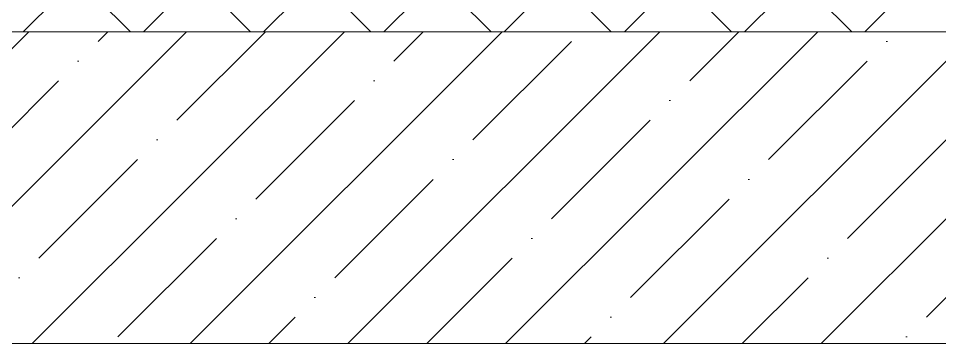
# Model space of a CAD drawing. Header units: millimetres. Extents: x -542032 to 558829, y -28615 to 266565.
# Drawn here: x -519279 to -517215, y -3704 to -2974 of the extents above; entities that cross this region are included whole.
import ezdxf

# ---------------------------------------------------------------- set-up
doc = ezdxf.new("R2010")
doc.units = ezdxf.units.MM
doc.layers.add('АР_Плита', color=220, linetype='Continuous')
doc.layers.add('АР_Штриховка', color=252, linetype='Continuous', lineweight=0)

msp = doc.modelspace()

# ---------------------------------------------------------------- hatches: boundary and pattern name
at = {"layer": 'АР_Штриховка', "ltscale": 100, "true_color": 0x000000}
h = msp.add_hatch(dxfattribs=at)
h.set_pattern_fill('ANSI37', color=18, scale=60, style=0)
h.set_pattern_definition([(45, (0, -37099.1), (-134.70384, 134.70384), []), (135, (0, -37099.1), (-134.70384, -134.70384), [])])
h.paths.add_polyline_path([(-515920.4, -2104.3), (-522745.9, -2104.3), (-522745.9, -3004.3), (-515920.4, -3004.3)])
h = msp.add_hatch(dxfattribs=at)
h.set_pattern_fill('ANSI35', color=18, scale=1000, style=0)
h.set_pattern_definition([(45, (-5201076.02, 729492.34), (-176.776695, 176.776695), []), (45, (-5200899.25, 729492.34), (-176.776695, 176.776695), [312.5, -62.5, 0, -62.5])])
h.paths.add_polyline_path([(-515920.4, -3004.3), (-522745.9, -3004.3), (-522745.9, -3703.7), (-515920.4, -3703.7)])

# ---------------------------------------------------------------- linework, layer by layer
at = {"layer": 'АР_Плита', "color": 18, "lineweight": 5, "ltscale": 100, "true_color": 0x000000}
msp.add_lwpolyline([(-522745.9, -3004.3), (-515920.4, -3004.3), (-515920.4, -3703.7), (-522745.9, -3703.7)], close=True, dxfattribs=at)

doc.saveas('drawing.dxf')
